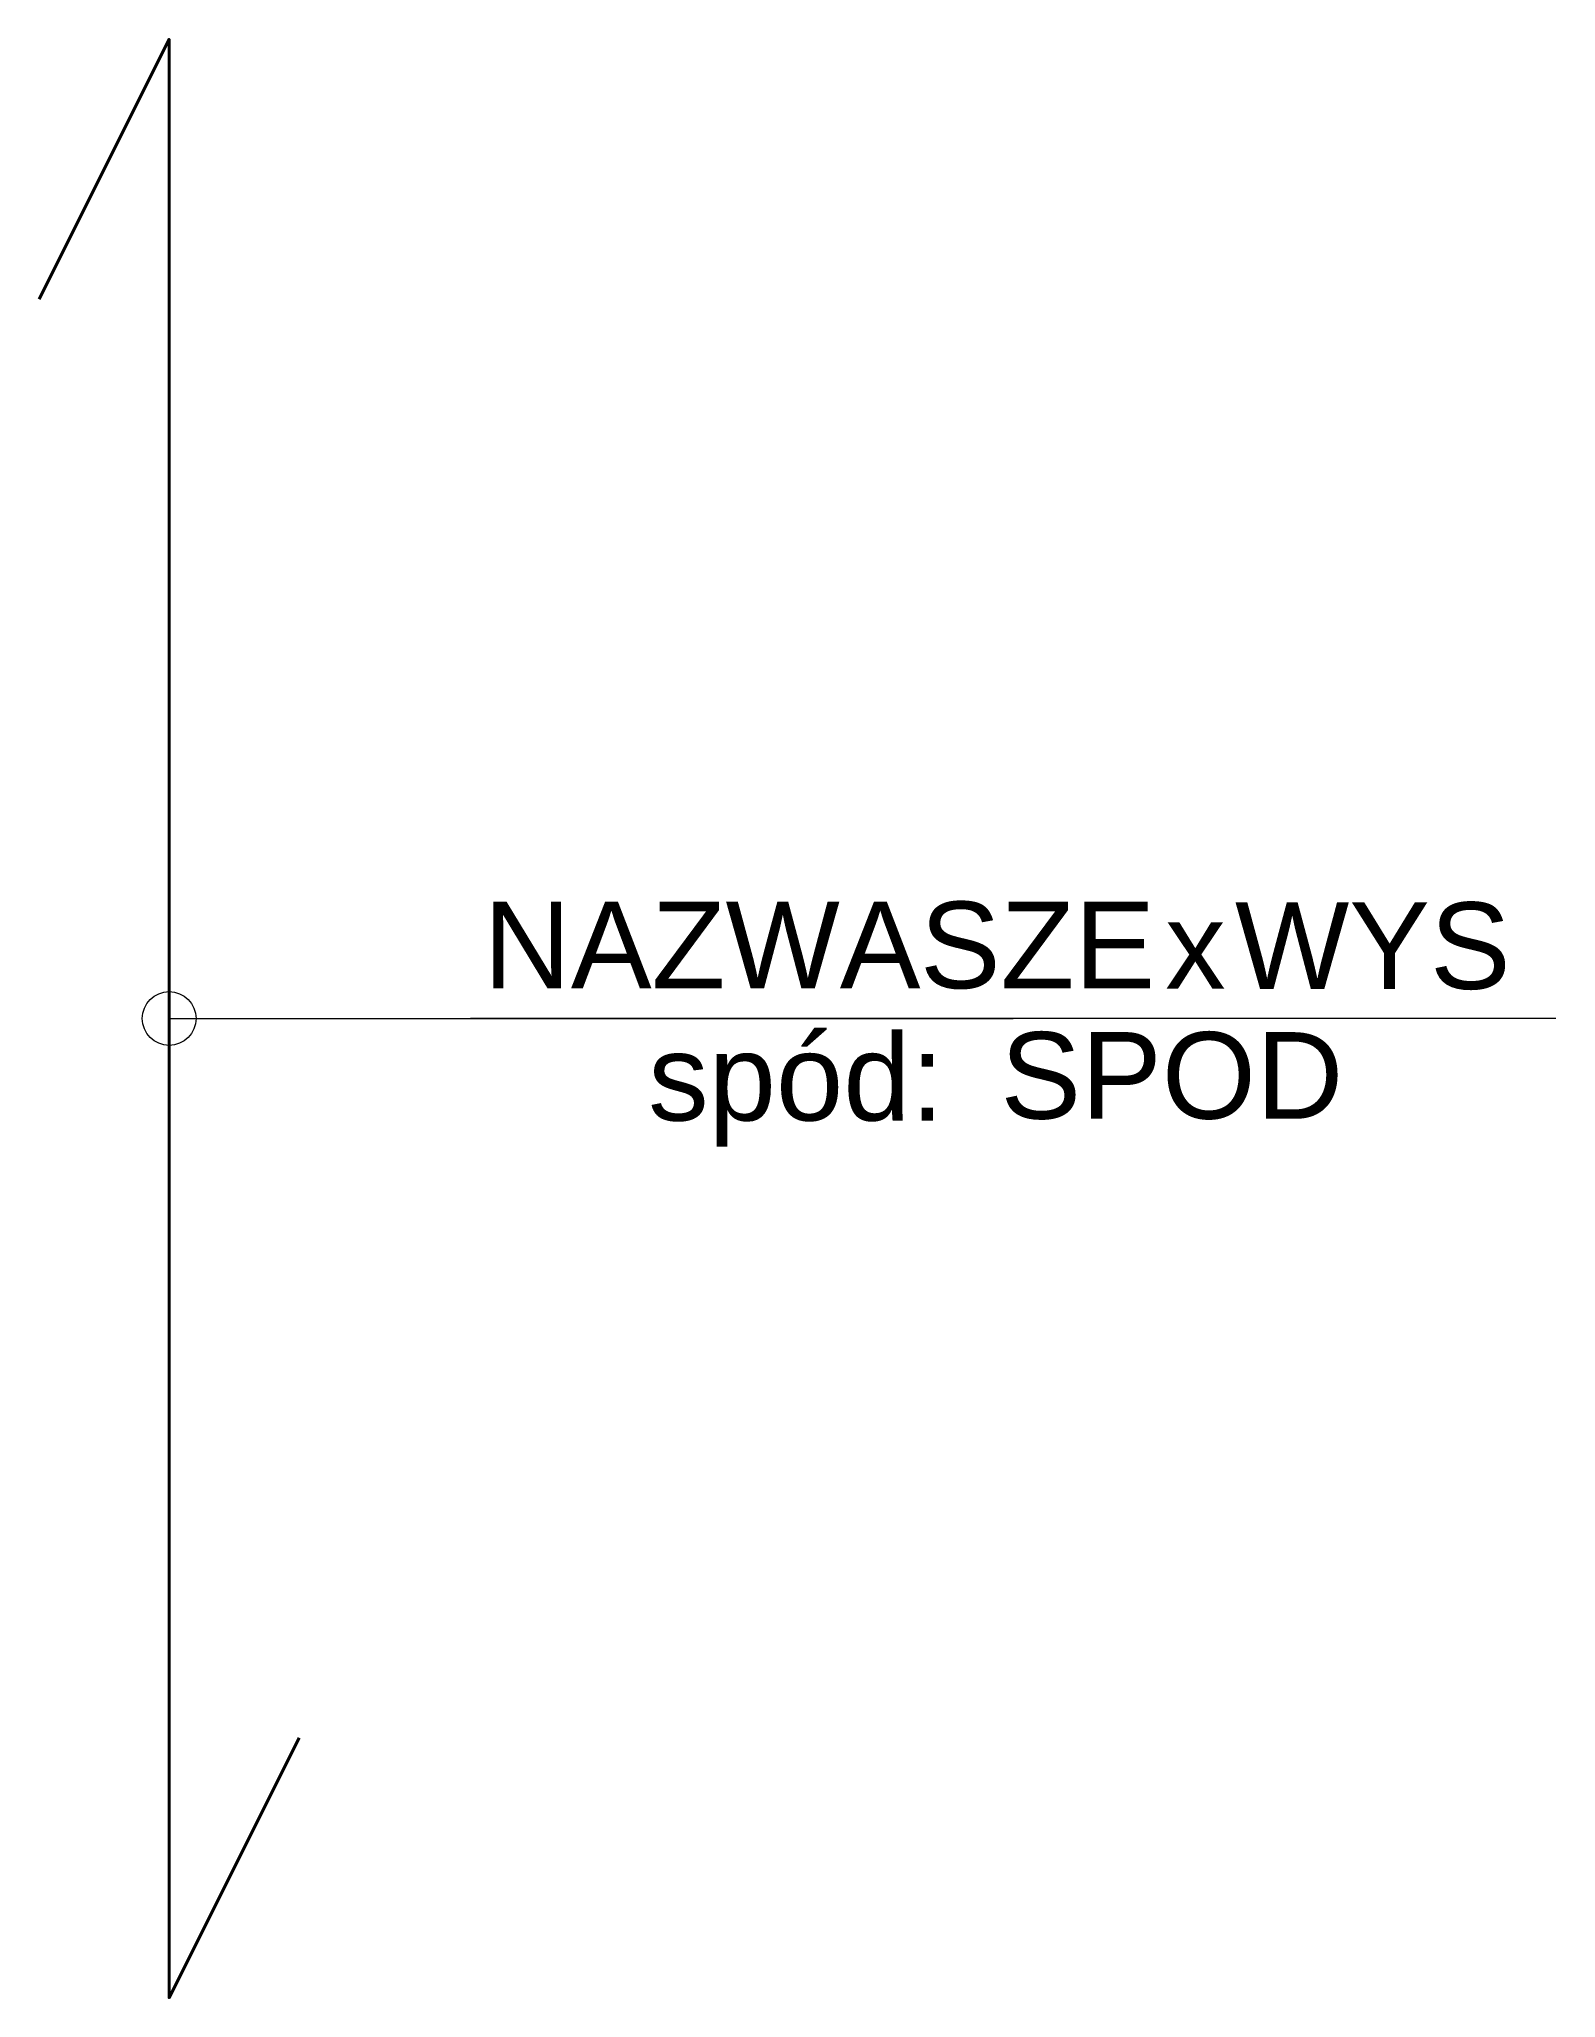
# Model space of a CAD drawing. Header units: millimetres. Extents: x -150 to 1600, y -1131 to 1131.
import ezdxf
from ezdxf.enums import TextEntityAlignment as Align

# ---------------------------------------------------------------- set-up
doc = ezdxf.new("R2010")
doc.units = ezdxf.units.MM
doc.header["$LTSCALE"] = 10
doc.header["$MEASUREMENT"] = 0
for name, color, linetype, lineweight in [('G-Cienka', 4, 'Continuous', 9), ('G-Elementy konstrukcyjne', 1, 'Continuous', 40), ('G-Opisy', 2, 'Continuous', 18)]:
    doc.layers.add(name, color=color, linetype=linetype, lineweight=lineweight)
doc.styles.add('Arial-GG', font='arial.ttf')

msp = doc.modelspace()

# ---------------------------------------------------------------- linework, layer by layer
at = {"layer": 'G-Cienka', "ltscale": 2}
msp.add_line((0, 0), (974.2, 0), dxfattribs=at)
at = {"layer": 'G-Cienka'}
msp.add_line((1600.5, 0), (348, 0), dxfattribs=at)
at = {"layer": 'G-Elementy konstrukcyjne'}
msp.add_lwpolyline([(-150, 830.6), (0, 1130.6), (0, -1130.6), (150, -830.6)], dxfattribs=at)
at = {"layer": 'G-Opisy'}
msp.add_circle((0, 0), 31, dxfattribs=at)

# ---------------------------------------------------------------- texts
at = {"layer": 'G-Opisy', "color": 2, "char_height": 100, "width": 2920.171, "attachment_point": 1, "style": 'Arial-GG'}
for s, insert in [('\\pi967.79;x', (181.8, 134.3)), ('{\\fArial|b0|i0|c0|p34;\\W8.31154;   }\\P{\\fArial|b0|i0|c0|p34;\\W8.27463;   }spód: ', (-410.5, 148.9))]:
    msp.add_mtext(s, dxfattribs=dict(at, insert=insert))
at = {"layer": 'G-Opisy', "ltscale": 2, "style": 'Arial-GG'}
for tag, text, p in [('SZE', '25', (1138.2, 34.9)), ('NAZWA', 'W-1/0', (867.2, 34.9))]:
    msp.add_attdef(tag, text=text, height=100, dxfattribs=at).set_placement(p, align=Align.RIGHT)
for tag, p, s in [('WYS', (1230.2, 34.1), '25'), ('SPOD', (959.4, -115.7), '+5,55')]:
    msp.add_attdef(tag, p, s, height=100, dxfattribs=at)

doc.saveas('drawing.dxf')
